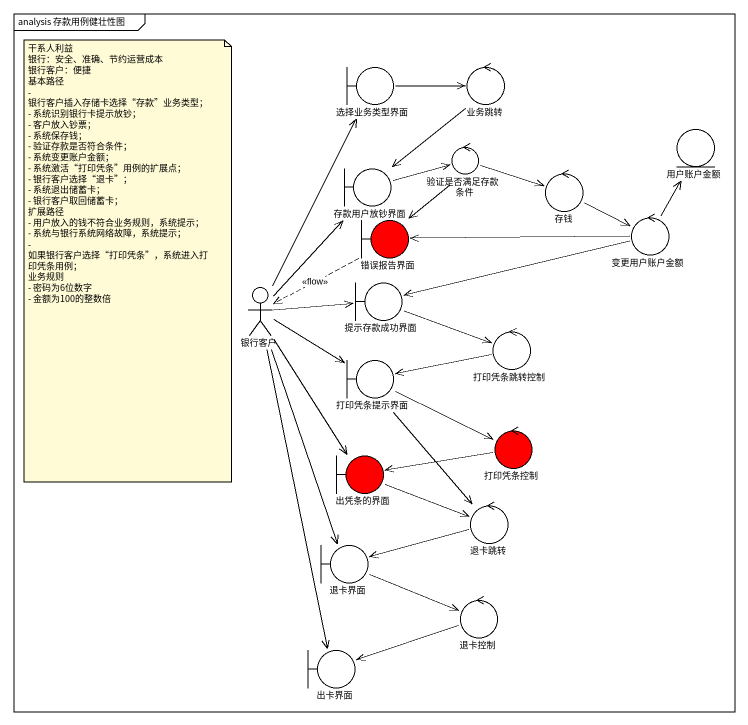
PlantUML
@startuml
mainframe analysis 存款用例健壮性图
boundary 选择业务类型界面
control 业务跳转
entity 用户账户金额
boundary 存款用户放钞界面
control 验证是否满足存款条件
control 存钱
boundary 错误报告界面 #FF0000
control 变更用户账户金额
actor 银行客户
boundary 提示存款成功界面
boundary 打印凭条提示界面
control 打印凭条跳转控制
control 打印凭条控制 #FF0000
boundary 出凭条的界面 #FF0000
control 退卡跳转
boundary 退卡界面
control 退卡控制
boundary 出卡界面
选择业务类型界面 -right-> 业务跳转
业务跳转 --> 存款用户放钞界面
存款用户放钞界面 -right-> 验证是否满足存款条件
验证是否满足存款条件 -right-> 存钱
验证是否满足存款条件 --> 错误报告界面
存钱 -right-> 变更用户账户金额
错误报告界面 ..> 银行客户 : <<flow>>
变更用户账户金额 -up-> 用户账户金额
变更用户账户金额 -left-> 错误报告界面
变更用户账户金额 -left-> 提示存款成功界面
银行客户 -up-> 选择业务类型界面
银行客户 -up-> 存款用户放钞界面
银行客户 -right-> 提示存款成功界面
银行客户 -right-> 打印凭条提示界面
银行客户 --> 出凭条的界面
银行客户 --> 退卡界面
银行客户 --> 出卡界面
提示存款成功界面 -right-> 打印凭条跳转控制
打印凭条提示界面 -right-> 打印凭条控制
打印凭条提示界面 --> 退卡跳转
打印凭条跳转控制 -left-> 打印凭条提示界面
打印凭条控制 -left-> 出凭条的界面
出凭条的界面 -right-> 退卡跳转
退卡跳转 -left-> 退卡界面
退卡界面 -right-> 退卡控制
退卡控制 -left-> 出卡界面
note as N1
  干系人利益
  银行：安全、准确、节约运营成本
  银行客户：便捷
  基本路径
  - 银行客户插入存储卡选择“存款”业务类型；
  - 系统识别银行卡提示放钞；
  - 客户放入钞票；
  - 系统保存钱；
  - 验证存款是否符合条件；
  - 系统变更账户金额；
  - 系统激活“打印凭条”用例的扩展点；
  - 银行客户选择“退卡”；
  - 系统退出储蓄卡；
  - 银行客户取回储蓄卡；
  扩展路径
  - 用户放入的钱不符合业务规则，系统提示；
  - 系统与银行系统网络故障，系统提示；
  - 如果银行客户选择“打印凭条”，系统进入打印凭条用例；
  业务规则
  - 密码为6位数字
  - 金额为100的整数倍
end note
@enduml
